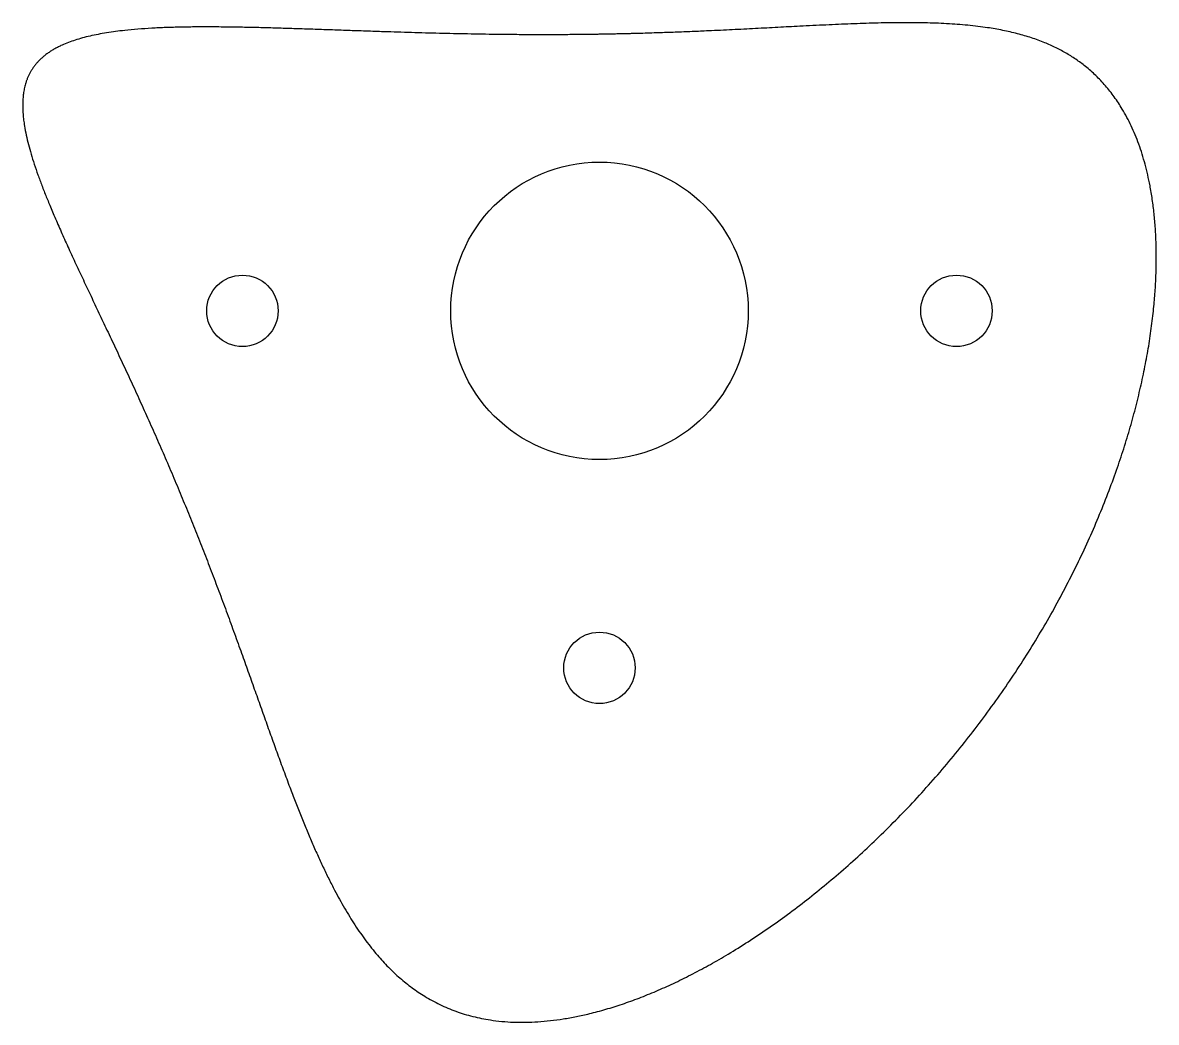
# Model space of a CAD drawing. Header units: millimetres. Extents: x -19.4 to 18.7, y -23.9 to 9.7.
import ezdxf

# ---------------------------------------------------------------- set-up
doc = ezdxf.new("R2010")
doc.units = ezdxf.units.MM
doc.layers.get('0').update_dxf_attribs({"linetype": 'CONTINUOUS'})

msp = doc.modelspace()

# ---------------------------------------------------------------- linework, layer by layer
for centre, radius in [((0, 0), 5), ((-12, 0), 1.2), ((12, 0), 1.2), ((0, -12), 1.2)]:
    msp.add_circle(centre, radius)
msp.add_open_spline([(0.209, 9.298), (1.182, 9.316), (3.1, 9.371), (5.856, 9.509), (9.192, 9.73), (12.672, 9.744), (15.418, 9.13), (17.412, 7.579), (18.616, 4.952), (18.944, 1.341), (18.311, -3.003), (16.672, -7.727), (14.064, -12.43), (10.647, -16.718), (6.732, -20.257), (2.695, -22.776), (-1.087, -24.081), (-4.317, -24.071), (-6.834, -22.746), (-8.715, -20.227), (-10.212, -16.737), (-11.634, -12.572), (-13.239, -8.068), (-15.134, -3.573), (-17.138, 0.58), (-18.821, 4.104), (-19.684, 6.794), (-19.281, 8.551), (-17.377, 9.423), (-14.079, 9.629), (-9.721, 9.475), (-5.758, 9.31), (-2.741, 9.266), (-0.765, 9.281), (0.209, 9.298)], degree=5)

doc.saveas('drawing.dxf')
